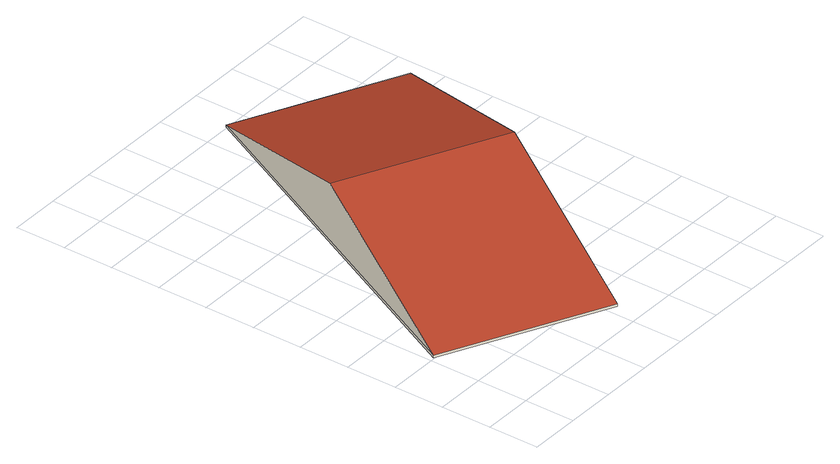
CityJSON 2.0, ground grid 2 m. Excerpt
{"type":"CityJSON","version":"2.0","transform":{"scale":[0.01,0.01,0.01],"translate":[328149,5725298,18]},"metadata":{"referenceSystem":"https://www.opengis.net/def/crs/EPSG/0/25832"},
"CityObjects":{
"building1":{"type":"Building","attributes":{"Geometrietyp2DReferenz":"3000","Gemeindeschluessel":"05170048","function":"31001_2720","roofType":"3100","measuredHeight":2.4},"geometry":[{"type":"Solid","lod":"2","boundaries":[[[[0,1,2,3]],[[4,5,1,0]],[[6,7,5,4]],[[3,2,7,6]],[[0,8,4]],[[6,9,3]],[[3,9,8,0]],[[4,8,9,6]],[[1,5,7,2]]]],"semantics":{"surfaces":[{"type":"WallSurface"},{"type":"RoofSurface"},{"type":"GroundSurface"}],"values":[[0,0,0,0,0,0,1,1,2]]}}]}
},
"vertices":[
[1335,1497,97],[1335,1497,87],[711,1805,87],[711,1805,97],[644,98,97],[644,98,87],[21,406,97],[21,406,87],[990,797,327],[366,1105,327]
]}
